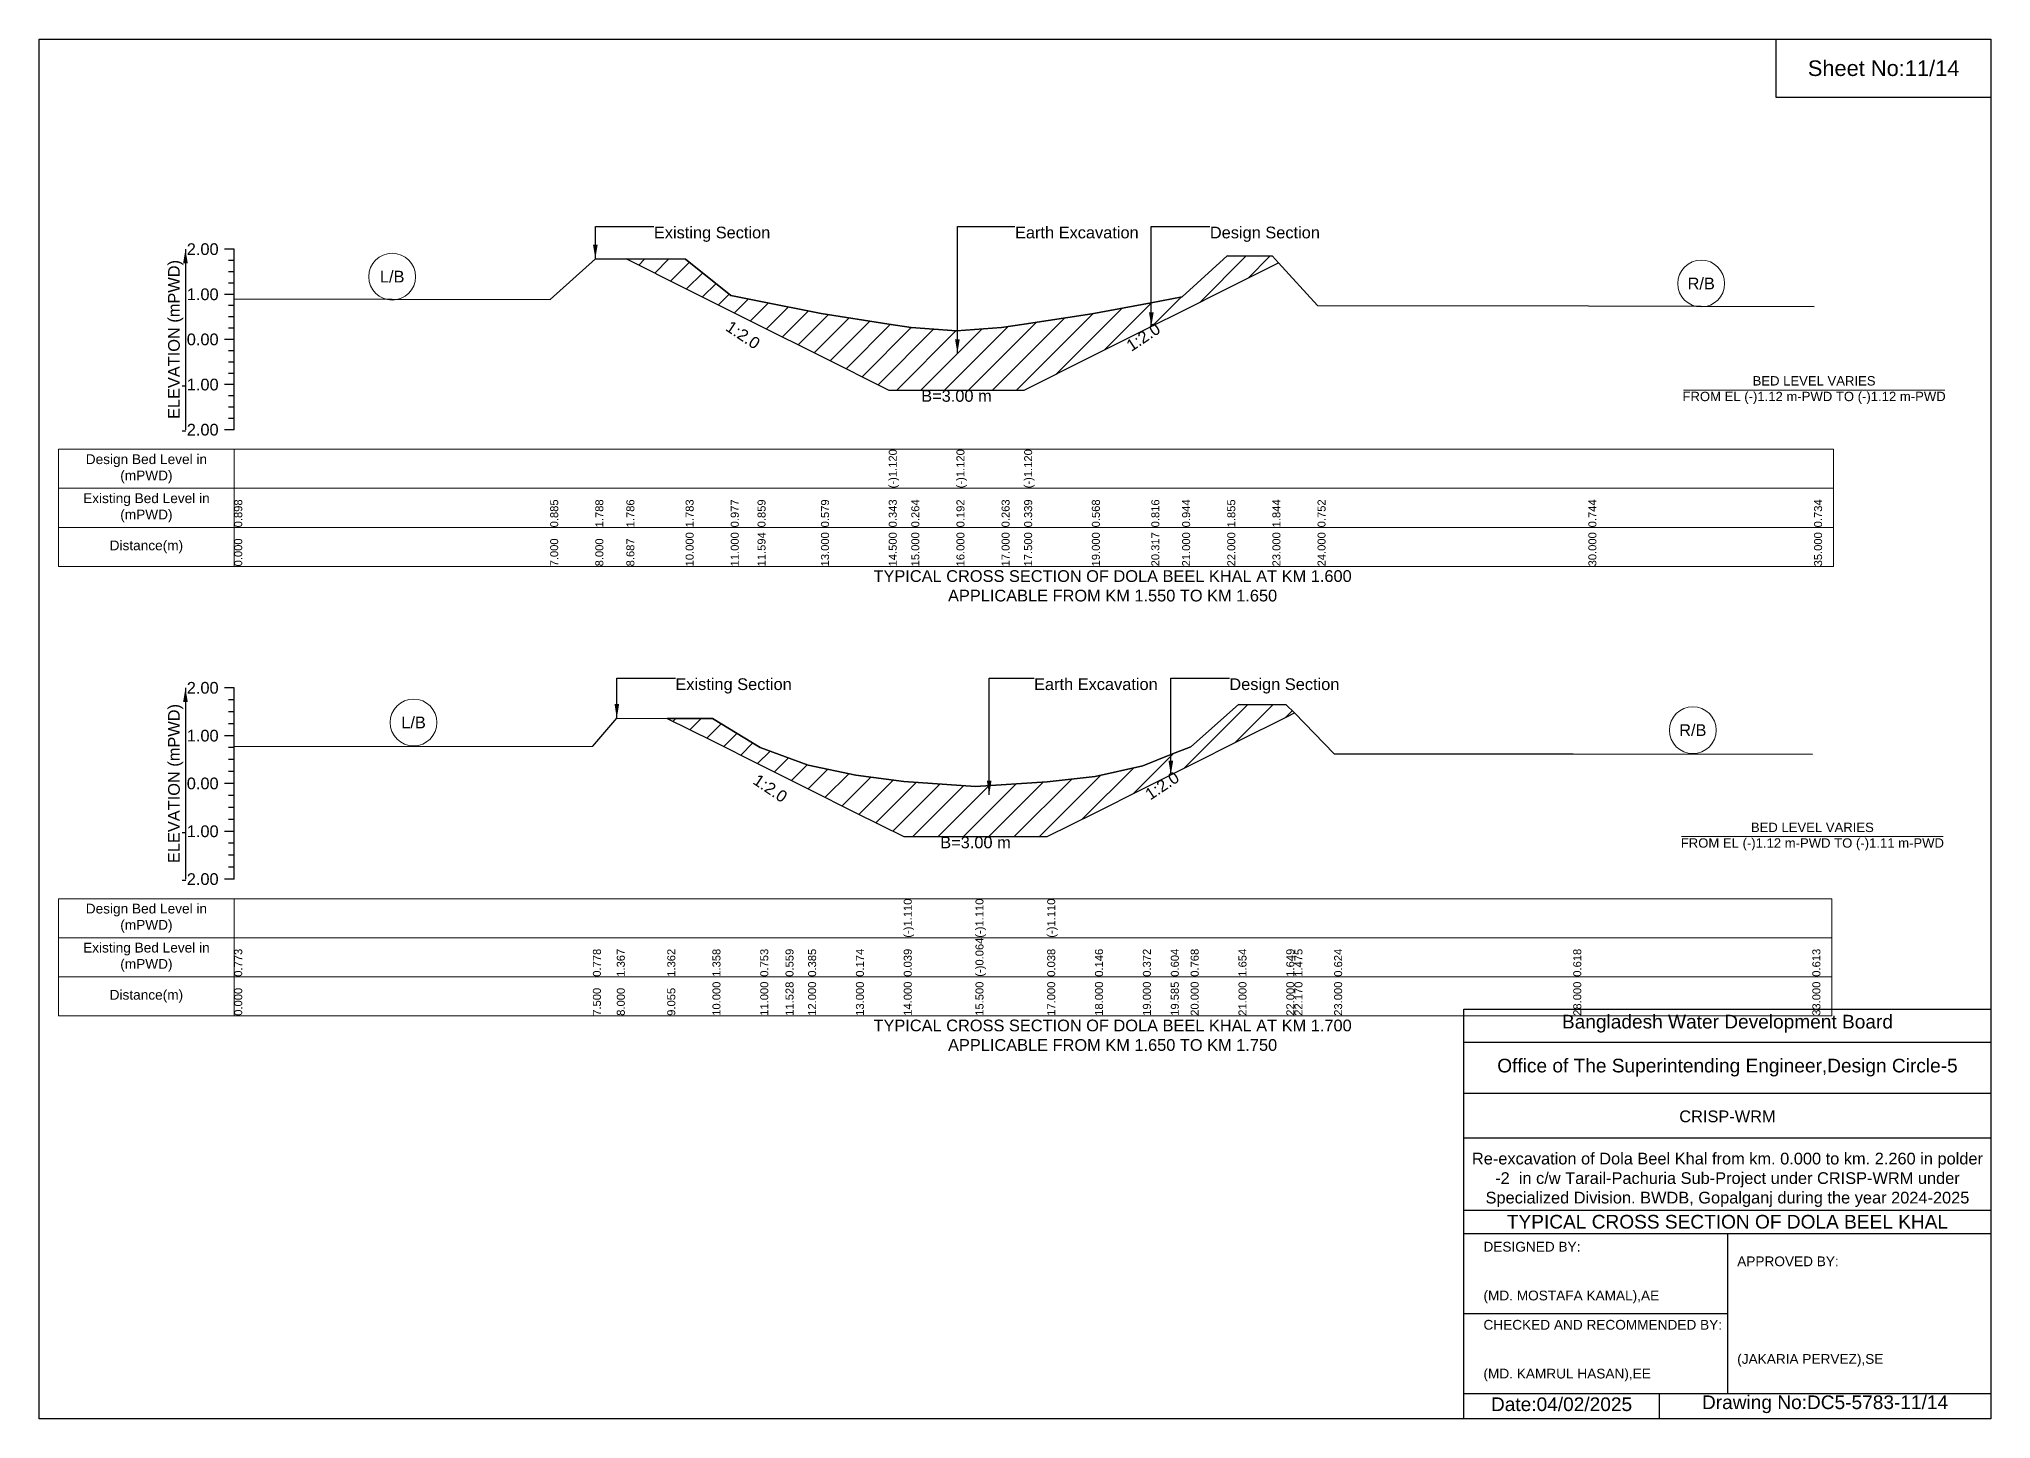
# Model space of a CAD drawing. Header units: inches. Extents: x 91000 to 258000, y -12753 to 0.
# Drawn here: x 200000 to 208000, y -5656 to 0 of the extents above; entities that cross this region are included whole.
import ezdxf

# ---------------------------------------------------------------- set-up
doc = ezdxf.new("R2010")
doc.units = ezdxf.units.IN
doc.header["$LTSCALE"] = 7
doc.header["$MEASUREMENT"] = 0
for name, color, linetype, lineweight in [('Cross section Data Border', 7, 'Continuous', 9), ('Cross Section Labels', 7, 'Continuous', 9), ('Existing_Bed_Level for Xsection', 7, 'Continuous', 25)]:
    doc.layers.add(name, color=color, linetype=linetype, lineweight=lineweight)
doc.styles.get("Standard").update_dxf_attribs({"font": 'arial.ttf'})
doc.dimstyles.get("Standard").update_dxf_attribs({"dimtxt": 0.18, "dimasz": 0.18, "dimexe": 0.18, "dimexo": 0.0625, "dimgap": 0.09, "dimtad": 0, "dimtih": 1, "dimtoh": 1, "dimdec": 4, "dimzin": 0, "dimdsep": 46, "dimtxsty": 'Standard', "dimcen": 0.09, "dimadec": 0, "dimazin": 0, "dimtfac": 1, "dimtdec": 4, "dimtofl": 0, "dimtmove": 0, "dimatfit": 3, "dimfxl": 1, "dimtolj": 1, "dimtzin": 0, "dimarcsym": 0})

msp = doc.modelspace()

# ---------------------------------------------------------------- hatches: boundary and pattern name
at = {"layer": 'Existing_Bed_Level for Xsection'}
h = msp.add_hatch(dxfattribs=at)
h.set_pattern_fill('ANSI31', color=256, scale=555, style=0)
h.paths.add_polyline_path([(202407.2, -901.1), (202650, -1022.5), (202835, -1115), (202944.8, -1169.9), (203205, -1300), (203482.5, -1438.7), (203575, -1438.7), (203760, -1438.7), (203945, -1438.7), (204037.5, -1438.7), (204315, -1300), (204558.7, -1178.1), (204685, -1115), (204870, -1022.5), (205055, -930), (205079.9, -917.5), (205055, -890.4), (204870, -888.3), (204685, -1056.9), (204558.7, -1080.6), (204315, -1126.4), (204037.5, -1168.8), (203945, -1182.9), (203760, -1196), (203575, -1182.7), (203482.5, -1168.1), (203205, -1124.4), (202944.8, -1072.6), (202835, -1050.8), (202650, -901.7)])
h = msp.add_hatch(dxfattribs=at)
h.set_pattern_fill('ANSI31', color=256, scale=588, style=0)
h.paths.add_polyline_path([(202574.9, -2784.5), (202760, -2877), (202956, -2975), (203059.4, -3026.7), (203152, -3073), (203348, -3171), (203544, -3269), (203838, -3269), (204132, -3269), (204328, -3171), (204524, -3073), (204638.6, -3015.7), (204720, -2975), (204916, -2877), (205112, -2779), (205145.3, -2762.4), (205112, -2728.3), (204916, -2727.3), (204720, -2900.9), (204638.6, -2933.1), (204524, -2978.5), (204328, -3022.8), (204132, -3044), (203838, -3064), (203544, -3043.8), (203348, -3017.4), (203152, -2976), (203059.4, -2941.9), (202956, -2903.9), (202760, -2785.3)])

# ---------------------------------------------------------------- linework, layer by layer
for points in [[(200000, 0), (208000, 0), (208000, -5656), (200000, -5656)], [(207120, 0), (208000, 0), (208000, -240), (207120, -240)]]:
    msp.add_lwpolyline(points, close=True)
for points in [[(205840, -5656), (205840, -3976), (208000, -3976)], [(205840, -4112), (208000, -4112)], [(205840, -4320), (208000, -4320)], [(205840, -4504), (208000, -4504)], [(205840, -4800), (208000, -4800)], [(205840, -4896), (208000, -4896)], [(206920, -4896), (206920, -5552)], [(205840, -5224), (206920, -5224)], [(205840, -5552), (208000, -5552)], [(206640, -5552), (206640, -5656)]]:
    msp.add_lwpolyline(points)
at = {"layer": 'Cross section Data Border'}
for points in [[(200080, -1681.5), (207355, -1681.5), (207355, -2161.5), (200080, -2161.5)], [(200080, -3523.5), (207348, -3523.5), (207348, -4003.5), (200080, -4003.5)]]:
    msp.add_lwpolyline(points, close=True, dxfattribs=at)
for points in [[(200800, -1681.5), (200800, -2161.5)], [(200080, -1841.5), (207355, -1841.5)], [(200080, -2001.5), (207355, -2001.5)], [(200800, -3523.5), (200800, -4003.5)], [(200080, -3683.5), (207348, -3683.5)], [(200080, -3843.5), (207348, -3843.5)]]:
    msp.add_lwpolyline(points, dxfattribs=at)
at = {"layer": 'Cross Section Labels'}
for points in [[(206739.2, -1438.7), (207810.8, -1438.7)], [(206732.2, -3269), (207803.8, -3269)]]:
    msp.add_lwpolyline(points, dxfattribs=at)
for centre in [(201447.5, -974.1), (206812.5, -1002.3), (201535, -2801.5), (206778, -2832.8)]:
    msp.add_circle(centre, 96, dxfattribs=at)
at = {"layer": 'Existing_Bed_Level for Xsection'}
for points in [[(200800, -861.5), (200760, -861.5)], [(200800, -1601.5), (200800, -1416.5), (200800, -1231.5), (200800, -1046.5), (200800, -861.5)], [(200800, -907.8), (200776, -907.8)], [(200800, -954), (200776, -954)], [(200800, -1065.4), (202095, -1067.8), (202280, -900.7), (202407.2, -901.1), (202650, -901.7), (202835, -1050.8), (202944.8, -1072.6), (203205, -1124.4), (203482.5, -1168.1), (203482.5, -1168.1), (203575, -1182.7), (203760, -1196), (203760, -1196), (203945, -1182.9), (204037.5, -1168.8), (204037.5, -1168.8), (204315, -1126.4), (204558.7, -1080.6), (204685, -1056.9), (204870, -888.3), (205055, -890.4), (205079.9, -917.5), (205240, -1092.4), (206350, -1093.9), (207275, -1095.7)], [(200800, -1000.3), (200776, -1000.3)], [(200800, -1046.5), (200760, -1046.5)], [(200800, -1092.8), (200776, -1092.8)], [(200800, -1139), (200776, -1139)], [(200800, -1185.3), (200776, -1185.3)], [(200800, -1231.5), (200760, -1231.5)], [(200800, -1277.8), (200776, -1277.8)], [(200800, -1324), (200776, -1324)], [(200800, -1416.5), (200760, -1416.5)], [(200800, -1370.3), (200776, -1370.3)], [(200800, -1462.8), (200776, -1462.8)], [(200800, -1509), (200776, -1509)], [(200800, -1555.3), (200776, -1555.3)], [(200800, -1601.5), (200760, -1601.5)], [(200800, -2659.5), (200760, -2659.5)], [(200800, -2708.5), (200776, -2708.5)], [(200800, -3443.5), (200800, -3247.5), (200800, -3051.5), (200800, -2855.5), (200800, -2659.5)], [(200800, -2757.5), (200776, -2757.5)], [(200800, -2899.9), (202270, -2899), (202368, -2783.5), (202574.9, -2784.5), (202760, -2785.3), (202956, -2903.9), (203059.4, -2941.9), (203152, -2976), (203348, -3017.4), (203544, -3043.8), (203544, -3043.8), (203838, -3064), (203838, -3064), (204132, -3044), (204132, -3044), (204328, -3022.8), (204524, -2978.5), (204638.6, -2933.1), (204720, -2900.9), (204916, -2727.3), (205112, -2728.3), (205145.3, -2762.4), (205308, -2929.2), (206288, -2930.3), (207268, -2931.3)], [(200800, -2855.5), (200760, -2855.5)], [(200800, -2806.5), (200776, -2806.5)], [(200800, -2904.5), (200776, -2904.5)], [(200800, -2953.5), (200776, -2953.5)], [(200800, -3002.5), (200776, -3002.5)], [(200800, -3051.5), (200760, -3051.5)], [(200800, -3100.5), (200776, -3100.5)], [(200800, -3149.5), (200776, -3149.5)], [(200800, -3198.5), (200776, -3198.5)], [(200800, -3247.5), (200760, -3247.5)], [(200800, -3296.5), (200776, -3296.5)], [(200800, -3345.5), (200776, -3345.5)], [(200800, -3394.5), (200776, -3394.5)], [(200800, -3443.5), (200760, -3443.5)]]:
    msp.add_lwpolyline(points, dxfattribs=at)
for points in [[(202407.2, -901.1), (202407.2, -901.1), (202650, -1022.5), (202835, -1115), (202944.8, -1169.9), (203205, -1300), (203482.5, -1438.7), (203482.5, -1438.7), (203575, -1438.7), (203760, -1438.7), (203760, -1438.7), (203945, -1438.7), (204037.5, -1438.7), (204037.5, -1438.7), (204315, -1300), (204558.7, -1178.1), (204685, -1115), (204870, -1022.5), (205055, -930), (205079.9, -917.5), (205055, -890.4), (204870, -888.3), (204685, -1056.9), (204558.7, -1080.6), (204315, -1126.4), (204037.5, -1168.8), (204037.5, -1168.8), (203945, -1182.9), (203760, -1196), (203760, -1196), (203575, -1182.7), (203482.5, -1168.1), (203482.5, -1168.1), (203205, -1124.4), (202944.8, -1072.6), (202835, -1050.8), (202650, -901.7), (202407.2, -901.1)], [(202574.9, -2784.5), (202760, -2877), (202956, -2975), (203059.4, -3026.7), (203152, -3073), (203348, -3171), (203544, -3269), (203544, -3269), (203838, -3269), (203838, -3269), (204132, -3269), (204132, -3269), (204328, -3171), (204524, -3073), (204638.6, -3015.7), (204720, -2975), (204916, -2877), (205112, -2779), (205145.3, -2762.4), (205112, -2728.3), (204916, -2727.3), (204720, -2900.9), (204638.6, -2933.1), (204524, -2978.5), (204328, -3022.8), (204132, -3044), (204132, -3044), (203838, -3064), (203838, -3064), (203544, -3043.8), (203544, -3043.8), (203348, -3017.4), (203152, -2976), (203059.4, -2941.9), (202956, -2903.9), (202760, -2785.3)]]:
    msp.add_lwpolyline(points, close=True, dxfattribs=at)

# ---------------------------------------------------------------- texts
at = {"attachment_point": 5}
for s, insert, char_height in [('Sheet No:11/14', (207560, -120), 64), ('Bangladesh Water Development Board', (206920, -4036), 56), ('Office of The Superintending Engineer,Design Circle-5', (206920, -4216), 56)]:
    msp.add_mtext(s, dxfattribs=dict(at, insert=insert, char_height=char_height))
for s, insert, char_height, width, attachment_point in [('CRISP-WRM', (206920, -4416), 48, 2240, 5), ('Re-excavation of Dola Beel Khal from km. 0.000 to km. 2.260 in polder -2  in c/w Tarail-Pachuria Sub-Project under CRISP-WRM under Specialized Division. BWDB, Gopalganj during the year 2024-2025', (206920, -4676), 48, 2160, 5), ('TYPICAL CROSS SECTION OF DOLA BEEL KHAL', (206920, -4848), 56, 2240, 5), ('DESIGNED BY:^J^J^J(MD. MOSTAFA KAMAL),AE', (205920, -5056), 40, 1120, 4), ('APPROVED BY:^J^J^J^J^J^J(JAKARIA PERVEZ),SE', (206960, -5216), 40, 1120, 4), ('CHECKED AND RECOMMENDED BY:^J^J^J(MD. KAMRUL HASAN),EE', (205920, -5376), 40, 1120, 4), ('Date:04/02/2025', (206240, -5596), 56, 1120, 5), ('Drawing No:DC5-5783-11/14', (207320, -5596), 56, 1760, 5)]:
    msp.add_mtext(s, dxfattribs=dict(insert=insert, char_height=char_height, width=width, attachment_point=attachment_point))
at = {"layer": 'Cross section Data Border', "char_height": 40, "width": 640, "attachment_point": 5}
for s, insert in [('Design Bed Level in (mPWD)', (200440, -1761.5)), ('Existing Bed Level in (mPWD)', (200440, -1921.5)), ('Distance(m)', (200440, -2081.5)), ('Design Bed Level in (mPWD)', (200440, -3603.5)), ('Existing Bed Level in (mPWD)', (200440, -3763.5)), ('Distance(m)', (200440, -3923.5))]:
    msp.add_mtext(s, dxfattribs=dict(at, insert=insert))
at = {"layer": 'Cross Section Labels'}
for s, insert, char_height, attachment_point in [('Existing Section', (202520, -769), 48, 1), ('Earth Excavation', (204000, -769), 48, 1), ('Design Section', (204798.7, -769), 48, 1), ('L/B', (201447.5, -974.1), 48, 5), ('R/B', (206812.5, -1002.3), 48, 5), ('B=3.00 m', (203760, -1438.7), 48, 2), ('BED LEVEL VARIES ^JFROM EL (-)1.12 m-PWD TO (-)1.12 m-PWD', (207275, -1438.7), 38.4, 5), ('TYPICAL CROSS SECTION OF DOLA BEEL KHAL AT KM 1.600^JAPPLICABLE FROM KM 1.550 TO KM 1.650', (204400, -2241.5), 48, 5), ('Existing Section', (202608, -2620.3), 48, 1), ('Earth Excavation', (204078, -2620.3), 48, 1), ('Design Section', (204878.6, -2620.3), 48, 1), ('L/B', (201535, -2801.5), 48, 5), ('R/B', (206778, -2832.8), 48, 5), ('B=3.00 m', (203838, -3269), 48, 2), ('BED LEVEL VARIES ^JFROM EL (-)1.12 m-PWD TO (-)1.11 m-PWD', (207268, -3269), 38.4, 5), ('TYPICAL CROSS SECTION OF DOLA BEEL KHAL AT KM 1.700^JAPPLICABLE FROM KM 1.650 TO KM 1.750', (204400, -4083.5), 48, 5)]:
    msp.add_mtext(s, dxfattribs=dict(at, insert=insert, char_height=char_height, attachment_point=attachment_point))
at = {"layer": 'Cross Section Labels', "char_height": 48, "attachment_point": 2}
for insert, rotation in [((202898.6, -1193), 326.30993), ((204512.4, -1201.3), 33.69007), ((203010.4, -3051.2), 326.30993), ((204589.6, -3040.2), 33.69007)]:
    msp.add_mtext('1:2.0', dxfattribs=dict(at, insert=insert, rotation=rotation))
at = {"layer": 'Existing_Bed_Level for Xsection', "char_height": 48, "attachment_point": 6}
for s, insert in [('2.00', (200736, -861.5)), ('1.00', (200736, -1046.5)), ('0.00', (200736, -1231.5)), ('-1.00', (200736, -1416.5)), ('-2.00', (200736, -1601.5)), ('2.00', (200736, -2659.5)), ('1.00', (200736, -2855.5)), ('0.00', (200736, -3051.5)), ('-1.00', (200736, -3247.5)), ('-2.00', (200736, -3443.5))]:
    msp.add_mtext(s, dxfattribs=dict(at, insert=insert))
at = {"layer": 'Existing_Bed_Level for Xsection', "rotation": 90}
for s, insert, char_height, attachment_point in [('ELEVATION (mPWD)', (200560, -1231.5), 48, 5), ('(-)1.120', (203482.5, -1841.5), 32.8, 1), ('(-)1.120', (203760, -1841.5), 32.8, 1), ('(-)1.120', (204037.5, -1841.5), 32.8, 1), ('0.898', (200800, -2001.5), 32.8, 1), ('0.885', (202095, -2001.5), 32.8, 1), ('1.788', (202280, -2001.5), 32.8, 1), ('1.786', (202407.2, -2001.5), 32.8, 1), ('1.783', (202650, -2001.5), 32.8, 1), ('0.977', (202835, -2001.5), 32.8, 1), ('0.859', (202944.8, -2001.5), 32.8, 1), ('0.579', (203205, -2001.5), 32.8, 1), ('0.343', (203482.5, -2001.5), 32.8, 1), ('0.264', (203575, -2001.5), 32.8, 1), ('0.192', (203760, -2001.5), 32.8, 1), ('0.263', (203945, -2001.5), 32.8, 1), ('0.339', (204037.5, -2001.5), 32.8, 1), ('0.568', (204315, -2001.5), 32.8, 1), ('0.816', (204558.7, -2001.5), 32.8, 1), ('0.944', (204685, -2001.5), 32.8, 1), ('1.855', (204870, -2001.5), 32.8, 1), ('1.844', (205055, -2001.5), 32.8, 1), ('0.752', (205240, -2001.5), 32.8, 1), ('0.744', (206350, -2001.5), 32.8, 1), ('0.734', (207275, -2001.5), 32.8, 1), ('0.000', (200800, -2161.5), 32.8, 1), ('7.000', (202095, -2161.5), 32.8, 1), ('8.000', (202280, -2161.5), 32.8, 1), ('8.687', (202407.2, -2161.5), 32.8, 1), ('10.000', (202650, -2161.5), 32.8, 1), ('11.000', (202835, -2161.5), 32.8, 1), ('11.594', (202944.8, -2161.5), 32.8, 1), ('13.000', (203205, -2161.5), 32.8, 1), ('14.500', (203482.5, -2161.5), 32.8, 1), ('15.000', (203575, -2161.5), 32.8, 1), ('16.000', (203760, -2161.5), 32.8, 1), ('17.000', (203945, -2161.5), 32.8, 1), ('17.500', (204037.5, -2161.5), 32.8, 1), ('19.000', (204315, -2161.5), 32.8, 1), ('20.317', (204558.7, -2161.5), 32.8, 1), ('21.000', (204685, -2161.5), 32.8, 1), ('22.000', (204870, -2161.5), 32.8, 1), ('23.000', (205055, -2161.5), 32.8, 1), ('24.000', (205240, -2161.5), 32.8, 1), ('30.000', (206350, -2161.5), 32.8, 1), ('35.000', (207275, -2161.5), 32.8, 1), ('ELEVATION (mPWD)', (200560, -3051.5), 48, 5), ('(-)1.110', (203544, -3683.5), 32.8, 1), ('(-)1.110', (203838, -3683.5), 32.8, 1), ('(-)1.110', (204132, -3683.5), 32.8, 1), ('0.773', (200800, -3843.5), 32.8, 1), ('0.778', (202270, -3843.5), 32.8, 1), ('1.367', (202368, -3843.5), 32.8, 1), ('1.362', (202574.9, -3843.5), 32.8, 1), ('1.358', (202760, -3843.5), 32.8, 1), ('0.753', (202956, -3843.5), 32.8, 1), ('0.559', (203059.4, -3843.5), 32.8, 1), ('0.385', (203152, -3843.5), 32.8, 1), ('0.174', (203348, -3843.5), 32.8, 1), ('0.039', (203544, -3843.5), 32.8, 1), ('(-)0.064', (203838, -3843.5), 32.8, 1), ('0.038', (204132, -3843.5), 32.8, 1), ('0.146', (204328, -3843.5), 32.8, 1), ('0.372', (204524, -3843.5), 32.8, 1), ('0.604', (204638.6, -3843.5), 32.8, 1), ('0.768', (204720, -3843.5), 32.8, 1), ('1.654', (204916, -3843.5), 32.8, 1), ('1.649', (205112, -3843.5), 32.8, 1), ('1.475', (205145.3, -3843.5), 32.8, 1), ('0.624', (205308, -3843.5), 32.8, 1), ('0.618', (206288, -3843.5), 32.8, 1), ('0.613', (207268, -3843.5), 32.8, 1), ('0.000', (200800, -4003.5), 32.8, 1), ('7.500', (202270, -4003.5), 32.8, 1), ('8.000', (202368, -4003.5), 32.8, 1), ('9.055', (202574.9, -4003.5), 32.8, 1), ('10.000', (202760, -4003.5), 32.8, 1), ('11.000', (202956, -4003.5), 32.8, 1), ('11.528', (203059.4, -4003.5), 32.8, 1), ('12.000', (203152, -4003.5), 32.8, 1), ('13.000', (203348, -4003.5), 32.8, 1), ('14.000', (203544, -4003.5), 32.8, 1), ('15.500', (203838, -4003.5), 32.8, 1), ('17.000', (204132, -4003.5), 32.8, 1), ('18.000', (204328, -4003.5), 32.8, 1), ('19.000', (204524, -4003.5), 32.8, 1), ('19.585', (204638.6, -4003.5), 32.8, 1), ('20.000', (204720, -4003.5), 32.8, 1), ('21.000', (204916, -4003.5), 32.8, 1), ('22.000', (205112, -4003.5), 32.8, 1), ('22.170', (205145.3, -4003.5), 32.8, 1), ('23.000', (205308, -4003.5), 32.8, 1), ('28.000', (206288, -4003.5), 32.8, 1), ('33.000', (207268, -4003.5), 32.8, 1)]:
    msp.add_mtext(s, dxfattribs=dict(at, insert=insert, char_height=char_height, attachment_point=attachment_point))

# ---------------------------------------------------------------- leaders
at = {"layer": 'Cross Section Labels', "annotation_type": 0, "has_hookline": 1, "hookline_direction": 0}
for points, text_width in [([(202280, -900.7), (202280, -769), (202519.9, -769)], 467.2), ([(203763.9, -1289), (203763.9, -769), (203999.9, -769)], 497), ([(204558.7, -1178.1), (204558.7, -769), (204798.6, -769)], 441.2), ([(202368, -2783.5), (202368, -2620.3), (202607.9, -2620.3)], 467.2), ([(203894.2, -3097.8), (203894.2, -2620.3), (204077.9, -2620.3)], 497), ([(204638.6, -3015.7), (204638.6, -2620.3), (204878.6, -2620.3)], 441.2)]:
    msp.add_leader(points, dimstyle='Standard', override={"dimasz": 57.6}, dxfattribs=dict(at, text_width=text_width))
at = {"layer": 'Existing_Bed_Level for Xsection'}
for points in [[(200600, -861.5), (200600, -1601.5)], [(200600, -2659.5), (200600, -3443.5)]]:
    msp.add_leader(points, dimstyle='Standard', override={"dimasz": 57.6}, dxfattribs=at)

doc.saveas('drawing.dxf')
